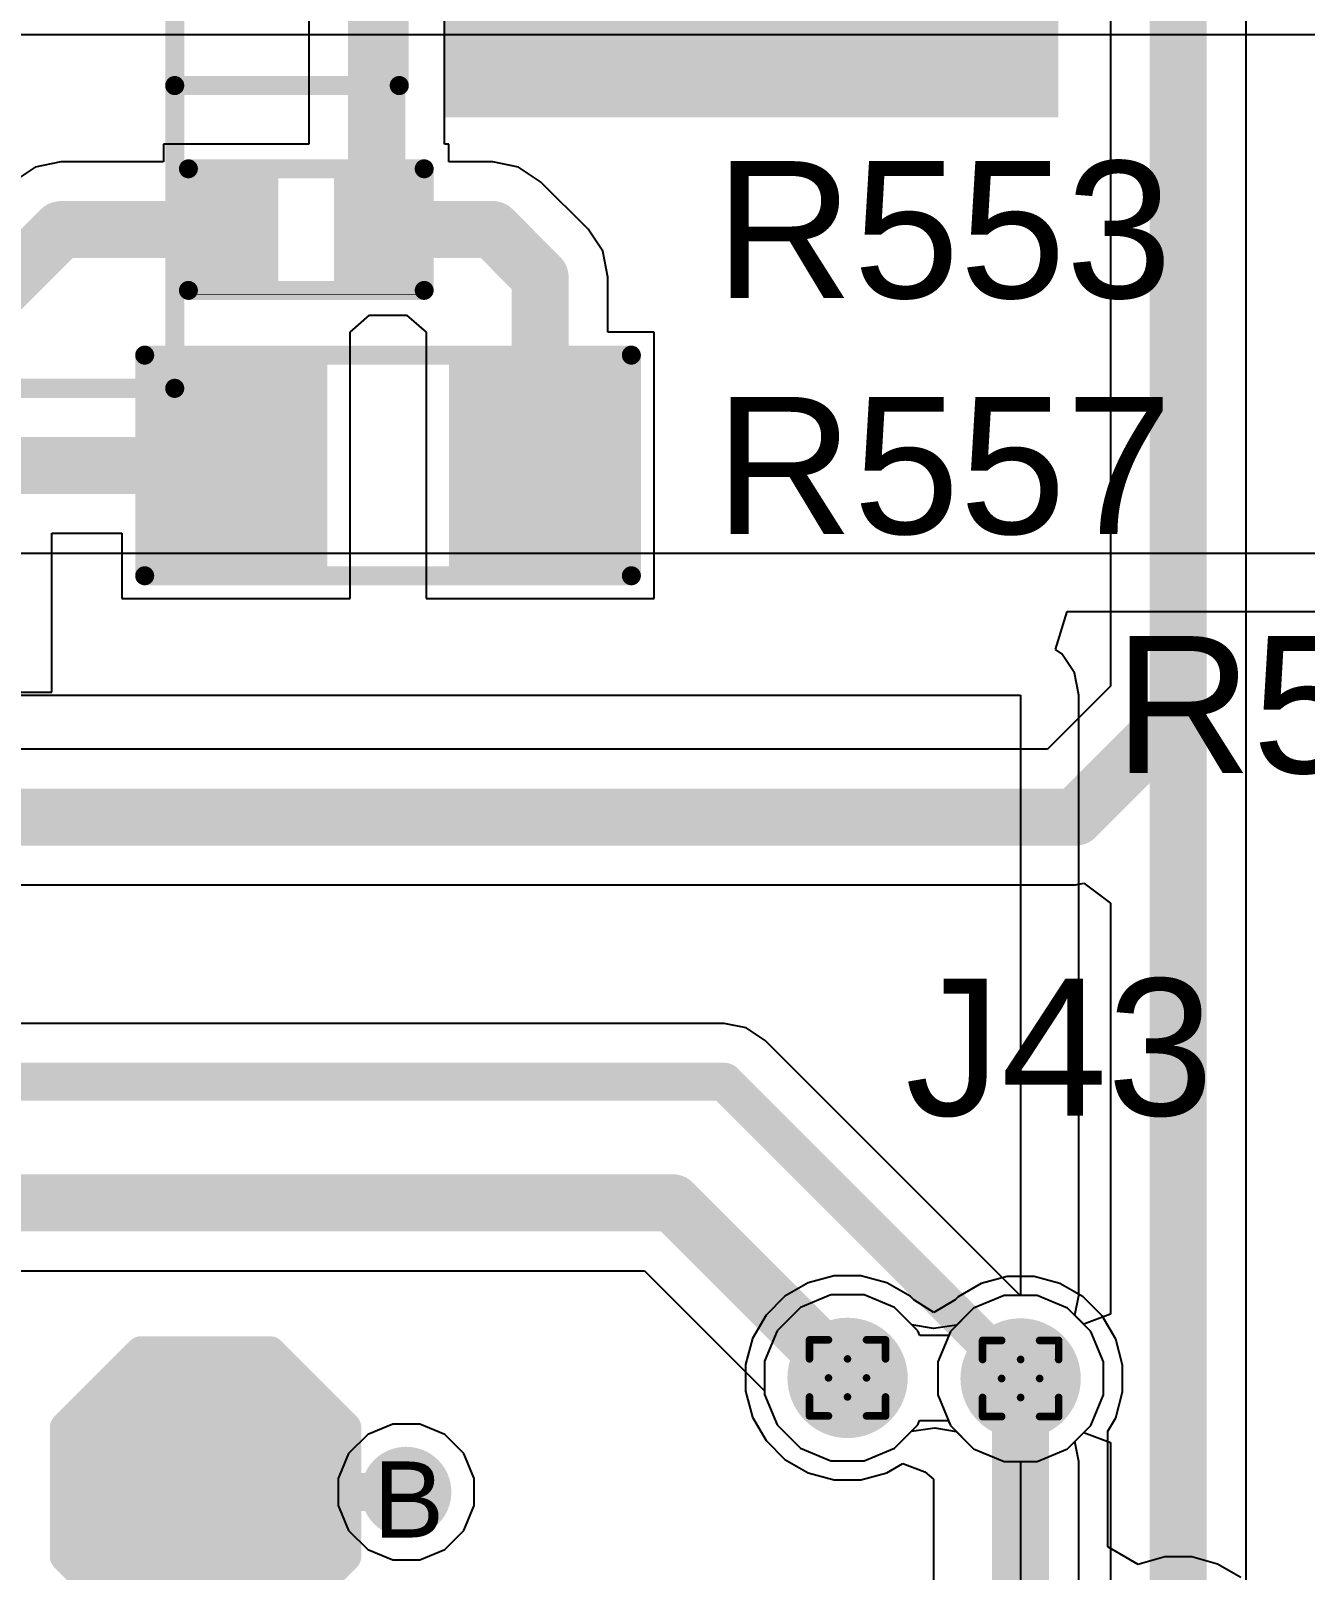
# Model space of a CAD drawing. Header units: inches. Extents: x 0 to 5379, y 0 to 5429.
# Drawn here: x 79.23 to 87.74, y 200.35 to 210.63 of the extents above; entities that cross this region are included whole.
import ezdxf

# ---------------------------------------------------------------- set-up
doc = ezdxf.new("R2010")
doc.units = ezdxf.units.IN
for name, color, linetype in [('Bottom Layer', 5, 'Continuous'), ('Bottom Overlay', 54, 'Continuous'), ('Bottom Paste', 16, 'Continuous'), ('Bottom Solder', 6, 'Continuous'), ('Drill Drawing', 1, 'Continuous'), ('GND01', 16, 'Continuous'), ('GND02', 76, 'Continuous'), ('PWR', 156, 'Continuous'), ('SIG 01', 90, 'Continuous'), ('Top Layer', 1, 'Continuous'), ('Top Overlay', 2, 'Continuous'), ('Top Paste', 8, 'Continuous'), ('Top Solder', 216, 'Continuous'), ('Via Holes', 16, 'Continuous')]:
    doc.layers.add(name, color=color, linetype=linetype)
doc.styles.add('Arial', font='', dxfattribs={"height": 0.2})
doc.styles.get('Arial').set_extended_font_data('Arial')

# ---------------------------------------------------------------- blocks, each defined once
blk = doc.blocks.new('T__________161')
at = {"layer": 'Top Layer'}
blk.add_hatch(color=1, dxfattribs=at).paths.add_polyline_path([(0.381, 0.762), (-0.381, 0.762), (-0.762, 0.381), (-0.762, -0.381), (-0.381, -0.762), (0.381, -0.762), (0.762, -0.381), (0.762, 0.381)])
at = {"layer": 'Top Paste'}
blk.add_hatch(color=8, dxfattribs=at).paths.add_polyline_path([(0.381, 0.762), (-0.381, 0.762), (-0.762, 0.381), (-0.762, -0.381), (-0.381, -0.762), (0.381, -0.762), (0.762, -0.381), (0.762, 0.381)])
at = {"layer": 'Top Solder'}
blk.add_hatch(color=216, dxfattribs=at).paths.add_polyline_path([(0.432, 0.864), (-0.432, 0.864), (-0.864, 0.432), (-0.864, -0.432), (-0.432, -0.864), (0.432, -0.864), (0.864, -0.432), (0.864, 0.432)])
at = {"layer": 'Top Overlay'}
for points in [[(-0.432, 0.94, 0.2, 0.2, 0), (-0.94, 0.432, 0.2, 0.2, 0)], [(-0.432, 0.94, 0.2, 0.2, 0), (0.432, 0.94, 0.2, 0.2, 0)], [(0.432, 0.94, 0.2, 0.2, 0), (0.94, 0.432, 0.2, 0.2, 0)], [(-0.94, 0.432, 0.2, 0.2, 0), (-0.94, -0.432, 0.2, 0.2, 0)], [(0.94, 0.432, 0.2, 0.2, 0), (0.94, -0.432, 0.2, 0.2, 0)], [(-0.94, -0.432, 0.2, 0.2, 0), (-0.432, -0.94, 0.2, 0.2, 0)], [(0.94, -0.432, 0.2, 0.2, 0), (0.432, -0.94, 0.2, 0.2, 0)], [(-0.432, -0.94, 0.2, 0.2, 0), (0.432, -0.94, 0.2, 0.2, 0)]]:
    blk.add_lwpolyline(points, format="xyseb", dxfattribs=at)
for points in [[(-0.482, 0.94, 0.1, 0.1, 1), (-0.382, 0.94, 0.1, 0.1, 1)], [(-0.482, 0.94, 0.1, 0.1, 1), (-0.382, 0.94, 0.1, 0.1, 1)], [(0.382, 0.94, 0.1, 0.1, 1), (0.482, 0.94, 0.1, 0.1, 1)], [(0.382, 0.94, 0.1, 0.1, 1), (0.482, 0.94, 0.1, 0.1, 1)], [(-0.99, 0.432, 0.1, 0.1, 1), (-0.89, 0.432, 0.1, 0.1, 1)], [(-0.99, 0.432, 0.1, 0.1, 1), (-0.89, 0.432, 0.1, 0.1, 1)], [(0.89, 0.432, 0.1, 0.1, 1), (0.99, 0.432, 0.1, 0.1, 1)], [(0.89, 0.432, 0.1, 0.1, 1), (0.99, 0.432, 0.1, 0.1, 1)], [(-0.99, -0.432, 0.1, 0.1, 1), (-0.89, -0.432, 0.1, 0.1, 1)], [(-0.99, -0.432, 0.1, 0.1, 1), (-0.89, -0.432, 0.1, 0.1, 1)], [(0.89, -0.432, 0.1, 0.1, 1), (0.99, -0.432, 0.1, 0.1, 1)], [(0.89, -0.432, 0.1, 0.1, 1), (0.99, -0.432, 0.1, 0.1, 1)], [(-0.482, -0.94, 0.1, 0.1, 1), (-0.382, -0.94, 0.1, 0.1, 1)], [(-0.482, -0.94, 0.1, 0.1, 1), (-0.382, -0.94, 0.1, 0.1, 1)], [(0.382, -0.94, 0.1, 0.1, 1), (0.482, -0.94, 0.1, 0.1, 1)], [(0.382, -0.94, 0.1, 0.1, 1), (0.482, -0.94, 0.1, 0.1, 1)]]:
    blk.add_lwpolyline(points, format="xyseb", close=True, dxfattribs=at)
blk = doc.blocks.new('R___0805_223')
at = {"layer": 'Top Layer'}
for points in [[(-1.524, 0.635), (-0.508, 0.635), (-0.508, -0.635), (-1.524, -0.635)], [(0.508, 0.635), (1.524, 0.635), (1.524, -0.635), (0.508, -0.635)]]:
    blk.add_hatch(color=1, dxfattribs=at).paths.add_polyline_path(points)
at = {"layer": 'Top Paste'}
for points in [[(-1.524, 0.635), (-0.508, 0.635), (-0.508, -0.635), (-1.524, -0.635)], [(0.508, 0.635), (1.524, 0.635), (1.524, -0.635), (0.508, -0.635)]]:
    blk.add_hatch(color=8, dxfattribs=at).paths.add_polyline_path(points)
at = {"layer": 'Top Solder'}
for points in [[(-1.6256, 0.7366), (-0.4064, 0.7366), (-0.4064, -0.7366), (-1.6256, -0.7366)], [(0.4064, 0.7366), (1.6256, 0.7366), (1.6256, -0.7366), (0.4064, -0.7366)]]:
    blk.add_hatch(color=216, dxfattribs=at).paths.add_polyline_path(points)
at = {"layer": 'Top Overlay'}
for points in [[(-1.6256, 0.7366, 0.127, 0.127, 0), (1.6256, 0.7366, 0.127, 0.127, 0)], [(-1.6256, -0.7366, 0.127, 0.127, 0), (-1.6256, 0.7366, 0.127, 0.127, 0)], [(1.6256, -0.7366, 0.127, 0.127, 0), (1.6256, 0.7366, 0.127, 0.127, 0)], [(-1.6256, -0.7366, 0.127, 0.127, 0), (1.6256, -0.7366, 0.127, 0.127, 0)]]:
    blk.add_lwpolyline(points, format="xyseb", dxfattribs=at)
for points in [[(-1.65735, 0.7366, 0.0635, 0.0635, 1), (-1.59385, 0.7366, 0.0635, 0.0635, 1)], [(-1.65735, 0.7366, 0.0635, 0.0635, 1), (-1.59385, 0.7366, 0.0635, 0.0635, 1)], [(1.59385, 0.7366, 0.0635, 0.0635, 1), (1.65735, 0.7366, 0.0635, 0.0635, 1)], [(1.59385, 0.7366, 0.0635, 0.0635, 1), (1.65735, 0.7366, 0.0635, 0.0635, 1)], [(-1.65735, -0.7366, 0.0635, 0.0635, 1), (-1.59385, -0.7366, 0.0635, 0.0635, 1)], [(-1.65735, -0.7366, 0.0635, 0.0635, 1), (-1.59385, -0.7366, 0.0635, 0.0635, 1)], [(1.59385, -0.7366, 0.0635, 0.0635, 1), (1.65735, -0.7366, 0.0635, 0.0635, 1)], [(1.59385, -0.7366, 0.0635, 0.0635, 1), (1.65735, -0.7366, 0.0635, 0.0635, 1)]]:
    blk.add_lwpolyline(points, format="xyseb", close=True, dxfattribs=at)
blk = doc.blocks.new('R___0402_227')
at = {"layer": 'Top Layer'}
for points in [[(-0.699, -0.318), (-0.699, 0.318), (-0.241, 0.318), (-0.241, -0.318)], [(0.241, -0.318), (0.241, 0.318), (0.699, 0.318), (0.699, -0.318)]]:
    blk.add_hatch(color=1, dxfattribs=at).paths.add_polyline_path(points)
at = {"layer": 'Top Paste'}
for points in [[(-0.699, -0.318), (-0.699, 0.318), (-0.241, 0.318), (-0.241, -0.318)], [(0.241, -0.318), (0.241, 0.318), (0.699, 0.318), (0.699, -0.318)]]:
    blk.add_hatch(color=8, dxfattribs=at).paths.add_polyline_path(points)
at = {"layer": 'Top Solder'}
for points in [[(-0.754, -0.373), (-0.754, 0.373), (-0.186, 0.373), (-0.186, -0.373)], [(0.186, -0.373), (0.186, 0.373), (0.754, 0.373), (0.754, -0.373)]]:
    blk.add_hatch(color=216, dxfattribs=at).paths.add_polyline_path(points)
at = {"layer": 'Top Overlay'}
for points in [[(-0.787, 0.406, 0.127, 0.127, 0), (0.787, 0.406, 0.127, 0.127, 0)], [(-0.787, -0.406, 0.127, 0.127, 0), (-0.787, 0.406, 0.127, 0.127, 0)], [(0.787, -0.406, 0.127, 0.127, 0), (0.787, 0.406, 0.127, 0.127, 0)], [(-0.787, -0.406, 0.127, 0.127, 0), (0.787, -0.406, 0.127, 0.127, 0)], [(-0.813, -0.432, 0.00323, 0.00323, 0), (0.813, -0.432, 0.00323, 0.00323, 0)]]:
    blk.add_lwpolyline(points, format="xyseb", dxfattribs=at)
for points in [[(-0.819, 0.406, 0.0635, 0.0635, 1), (-0.756, 0.406, 0.0635, 0.0635, 1)], [(-0.819, 0.406, 0.0635, 0.0635, 1), (-0.756, 0.406, 0.0635, 0.0635, 1)], [(0.756, 0.406, 0.0635, 0.0635, 1), (0.819, 0.406, 0.0635, 0.0635, 1)], [(0.756, 0.406, 0.0635, 0.0635, 1), (0.819, 0.406, 0.0635, 0.0635, 1)], [(-0.819, -0.406, 0.0635, 0.0635, 1), (-0.756, -0.406, 0.0635, 0.0635, 1)], [(-0.819, -0.406, 0.0635, 0.0635, 1), (-0.756, -0.406, 0.0635, 0.0635, 1)], [(0.756, -0.406, 0.0635, 0.0635, 1), (0.819, -0.406, 0.0635, 0.0635, 1)], [(0.756, -0.406, 0.0635, 0.0635, 1), (0.819, -0.406, 0.0635, 0.0635, 1)], [(-0.814, -0.432, 0.00161, 0.00161, 1), (-0.812, -0.432, 0.00161, 0.00161, 1)], [(0.812, -0.432, 0.00161, 0.00161, 1), (0.814, -0.432, 0.00161, 0.00161, 1)]]:
    blk.add_lwpolyline(points, format="xyseb", close=True, dxfattribs=at)
blk = doc.blocks.new('H2PAK_2_B_735')
at = {"layer": 'Bottom Layer'}
blk.add_hatch(color=5, dxfattribs=at).paths.add_polyline_path([(1.74, 7.578), (3.34, 7.578), (3.34, 3.578), (1.74, 3.578)])
at = {"layer": 'Bottom Paste'}
blk.add_hatch(color=16, dxfattribs=at).paths.add_polyline_path([(1.74, 7.578), (3.34, 7.578), (3.34, 3.578), (1.74, 3.578)])
at = {"layer": 'Bottom Solder'}
blk.add_hatch(color=6, dxfattribs=at).paths.add_polyline_path([(1.689, 7.629), (3.391, 7.629), (3.391, 3.528), (1.689, 3.528)])
at = {"layer": 'Bottom Overlay'}
for points in [[(3.178, 3.225, 0.127, 0.127, 0), (1.9, 3.225, 0.127, 0.127, 0)], [(3.178, 1.725, 0.127, 0.127, 0), (3.178, 3.225, 0.127, 0.127, 0)], [(5.2, 1.725, 0.127, 0.127, 0), (-5.1, 1.725, 0.127, 0.127, 0)], [(5.2, -0.578, 0.127, 0.127, 0), (5.2, 1.725, 0.127, 0.127, 0)]]:
    blk.add_lwpolyline(points, format="xyseb", dxfattribs=at)
for points in [[(3.146, 3.225, 0.0635, 0.0635, 1), (3.21, 3.225, 0.0635, 0.0635, 1)], [(3.146, 3.225, 0.0635, 0.0635, 1), (3.21, 3.225, 0.0635, 0.0635, 1)], [(3.146, 1.725, 0.0635, 0.0635, 1), (3.21, 1.725, 0.0635, 0.0635, 1)], [(5.168, 1.725, 0.0635, 0.0635, 1), (5.232, 1.725, 0.0635, 0.0635, 1)], [(5.168, 1.725, 0.0635, 0.0635, 1), (5.232, 1.725, 0.0635, 0.0635, 1)]]:
    blk.add_lwpolyline(points, format="xyseb", close=True, dxfattribs=at)

msp = doc.modelspace()

# ---------------------------------------------------------------- hatches: boundary and pattern name
at = {"layer": 'Bottom Layer'}
h = msp.add_hatch(color=5, dxfattribs=at)
edge = h.paths.add_edge_path()
edge.add_arc((84.684, 201.639), 0.3, 0, 360)
h = msp.add_hatch(color=5, dxfattribs=at)
edge = h.paths.add_edge_path()
edge.add_arc((85.84, 201.635), 0.3, 0, 360)
h = msp.add_hatch(color=5, dxfattribs=at)
edge = h.paths.add_edge_path()
edge.add_arc((81.735, 200.877), 0.2, 0, 360)
at = {"layer": 'Bottom Solder'}
h = msp.add_hatch(color=6, dxfattribs=at)
edge = h.paths.add_edge_path()
edge.add_arc((84.684, 201.639), 0.402, 0, 360)
h = msp.add_hatch(color=6, dxfattribs=at)
edge = h.paths.add_edge_path()
edge.add_arc((85.84, 201.635), 0.402, 0, 360)
h = msp.add_hatch(color=6, dxfattribs=at)
edge = h.paths.add_edge_path()
edge.add_arc((81.735, 200.877), 0.302, 0, 360)
at = {"layer": 'GND01'}
h = msp.add_hatch(color=16, dxfattribs=at)
edge = h.paths.add_edge_path()
edge.add_arc((84.684, 201.639), 0.3, 0, 360)
h = msp.add_hatch(color=16, dxfattribs=at)
edge = h.paths.add_edge_path()
edge.add_arc((85.84, 201.635), 0.3, 0, 360)
h = msp.add_hatch(color=16, dxfattribs=at)
edge = h.paths.add_edge_path()
edge.add_arc((81.735, 200.877), 0.2, 0, 360)
at = {"layer": 'GND02'}
h = msp.add_hatch(color=76, dxfattribs=at)
edge = h.paths.add_edge_path()
edge.add_arc((84.684, 201.639), 0.3, 0, 360)
h = msp.add_hatch(color=76, dxfattribs=at)
edge = h.paths.add_edge_path()
edge.add_arc((85.84, 201.635), 0.3, 0, 360)
h = msp.add_hatch(color=76, dxfattribs=at)
edge = h.paths.add_edge_path()
edge.add_arc((81.735, 200.877), 0.2, 0, 360)
at = {"layer": 'PWR'}
h = msp.add_hatch(color=156, dxfattribs=at)
edge = h.paths.add_edge_path()
edge.add_arc((84.684, 201.639), 0.3, 0, 360)
h = msp.add_hatch(color=156, dxfattribs=at)
edge = h.paths.add_edge_path()
edge.add_arc((85.84, 201.635), 0.3, 0, 360)
h = msp.add_hatch(color=156, dxfattribs=at)
edge = h.paths.add_edge_path()
edge.add_arc((81.735, 200.877), 0.2, 0, 360)
at = {"layer": 'SIG 01'}
h = msp.add_hatch(color=90, dxfattribs=at)
edge = h.paths.add_edge_path()
edge.add_arc((84.684, 201.639), 0.3, 0, 360)
h = msp.add_hatch(color=90, dxfattribs=at)
edge = h.paths.add_edge_path()
edge.add_arc((85.84, 201.635), 0.3, 0, 360)
h = msp.add_hatch(color=90, dxfattribs=at)
edge = h.paths.add_edge_path()
edge.add_arc((81.735, 200.877), 0.2, 0, 360)
at = {"layer": 'Top Layer'}
h = msp.add_hatch(color=1, dxfattribs=at)
edge = h.paths.add_edge_path()
edge.add_arc((84.684, 201.639), 0.3, 0, 360)
h = msp.add_hatch(color=1, dxfattribs=at)
edge = h.paths.add_edge_path()
edge.add_arc((85.84, 201.635), 0.3, 0, 360)
h = msp.add_hatch(color=1, dxfattribs=at)
edge = h.paths.add_edge_path()
edge.add_arc((81.735, 200.877), 0.2, 0, 360)
at = {"layer": 'Top Solder'}
h = msp.add_hatch(color=216, dxfattribs=at)
edge = h.paths.add_edge_path()
edge.add_arc((84.684, 201.639), 0.402, 0, 360)
h = msp.add_hatch(color=216, dxfattribs=at)
edge = h.paths.add_edge_path()
edge.add_arc((85.84, 201.635), 0.402, 0, 360)
h = msp.add_hatch(color=216, dxfattribs=at)
edge = h.paths.add_edge_path()
edge.add_arc((81.735, 200.877), 0.302, 0, 360)
at = {"layer": 'Via Holes'}
h = msp.add_hatch(color=7, dxfattribs=at)
edge = h.paths.add_edge_path()
edge.add_arc((84.684, 201.639), 0.15, 0, 360)
h = msp.add_hatch(color=7, dxfattribs=at)
edge = h.paths.add_edge_path()
edge.add_arc((85.84, 201.635), 0.15, 0, 360)
h = msp.add_hatch(color=7, dxfattribs=at)
edge = h.paths.add_edge_path()
edge.add_arc((81.735, 200.877), 0.1, 0, 360)

# ---------------------------------------------------------------- linework, layer by layer
at = {"layer": 'Bottom Layer'}
for p, q in [((84.37, 202.109), (84.214, 201.953)), ((84.573, 202.193), (84.37, 202.109)), ((84.794, 202.193), (84.573, 202.193)), ((84.997, 202.109), (84.794, 202.193)), ((85.153, 201.953), (84.997, 202.109)), ((85.526, 202.105), (85.371, 201.949)), ((85.73, 202.189), (85.526, 202.105)), ((85.95, 202.189), (85.73, 202.189)), ((86.154, 202.105), (85.95, 202.189)), ((86.31, 201.949), (86.154, 202.105)), ((84.214, 201.953), (84.13, 201.75)), ((85.166, 201.921), (85.153, 201.953)), ((85.359, 201.921), (85.166, 201.921)), ((85.371, 201.949), (85.359, 201.921)), ((86.394, 201.746), (86.31, 201.949)), ((84.13, 201.75), (84.13, 201.529)), ((86.394, 201.525), (86.394, 201.746)), ((84.13, 201.529), (84.214, 201.326)), ((86.31, 201.322), (86.394, 201.525)), ((84.214, 201.326), (84.37, 201.17)), ((84.997, 201.17), (85.153, 201.326)), ((85.153, 201.326), (85.165, 201.354)), ((85.165, 201.354), (85.357, 201.354)), ((85.357, 201.354), (85.371, 201.322)), ((85.371, 201.322), (85.526, 201.166)), ((86.154, 201.166), (86.31, 201.322)), ((84.37, 201.17), (84.573, 201.085)), ((84.573, 201.085), (84.794, 201.085)), ((84.794, 201.085), (84.997, 201.17)), ((85.526, 201.166), (85.73, 201.081)), ((85.73, 201.081), (85.95, 201.081)), ((85.95, 201.081), (86.154, 201.166))]:
    msp.add_line(p, q, dxfattribs=at)
at = {"layer": 'Drill Drawing'}
for points in [[(84.43, 201.766, 0.0508, 0.0508, 0), (84.43, 201.893, 0.0508, 0.0508, 0)], [(84.43, 201.893, 0.0508, 0.0508, 0), (84.557, 201.893, 0.0508, 0.0508, 0)], [(84.557, 201.893, 0.0508, 0.0508, 0), (84.684, 201.766, 0.0508, 0.0508, 0)], [(84.684, 201.766, 0.0508, 0.0508, 0), (84.811, 201.893, 0.0508, 0.0508, 0)], [(84.811, 201.893, 0.0508, 0.0508, 0), (84.938, 201.893, 0.0508, 0.0508, 0)], [(84.938, 201.766, 0.0508, 0.0508, 0), (84.938, 201.893, 0.0508, 0.0508, 0)], [(85.586, 201.762, 0.0508, 0.0508, 0), (85.586, 201.889, 0.0508, 0.0508, 0)], [(85.586, 201.889, 0.0508, 0.0508, 0), (85.713, 201.889, 0.0508, 0.0508, 0)], [(85.713, 201.889, 0.0508, 0.0508, 0), (85.84, 201.762, 0.0508, 0.0508, 0)], [(85.84, 201.762, 0.0508, 0.0508, 0), (85.967, 201.889, 0.0508, 0.0508, 0)], [(85.967, 201.889, 0.0508, 0.0508, 0), (86.094, 201.889, 0.0508, 0.0508, 0)], [(86.094, 201.762, 0.0508, 0.0508, 0), (86.094, 201.889, 0.0508, 0.0508, 0)], [(84.43, 201.766, 0.0508, 0.0508, 0), (84.557, 201.639, 0.0508, 0.0508, 0)], [(84.811, 201.639, 0.0508, 0.0508, 0), (84.938, 201.766, 0.0508, 0.0508, 0)], [(85.586, 201.762, 0.0508, 0.0508, 0), (85.713, 201.635, 0.0508, 0.0508, 0)], [(85.967, 201.635, 0.0508, 0.0508, 0), (86.094, 201.762, 0.0508, 0.0508, 0)], [(84.43, 201.512, 0.0508, 0.0508, 0), (84.557, 201.639, 0.0508, 0.0508, 0)], [(84.811, 201.639, 0.0508, 0.0508, 0), (84.938, 201.512, 0.0508, 0.0508, 0)], [(85.586, 201.508, 0.0508, 0.0508, 0), (85.713, 201.635, 0.0508, 0.0508, 0)], [(85.967, 201.635, 0.0508, 0.0508, 0), (86.094, 201.508, 0.0508, 0.0508, 0)], [(84.43, 201.385, 0.0508, 0.0508, 0), (84.43, 201.512, 0.0508, 0.0508, 0)], [(84.557, 201.385, 0.0508, 0.0508, 0), (84.684, 201.512, 0.0508, 0.0508, 0)], [(84.684, 201.512, 0.0508, 0.0508, 0), (84.811, 201.385, 0.0508, 0.0508, 0)], [(84.938, 201.385, 0.0508, 0.0508, 0), (84.938, 201.512, 0.0508, 0.0508, 0)], [(85.586, 201.381, 0.0508, 0.0508, 0), (85.586, 201.508, 0.0508, 0.0508, 0)], [(85.713, 201.381, 0.0508, 0.0508, 0), (85.84, 201.508, 0.0508, 0.0508, 0)], [(85.84, 201.508, 0.0508, 0.0508, 0), (85.967, 201.381, 0.0508, 0.0508, 0)], [(86.094, 201.381, 0.0508, 0.0508, 0), (86.094, 201.508, 0.0508, 0.0508, 0)], [(84.43, 201.385, 0.0508, 0.0508, 0), (84.557, 201.385, 0.0508, 0.0508, 0)], [(84.811, 201.385, 0.0508, 0.0508, 0), (84.938, 201.385, 0.0508, 0.0508, 0)], [(85.586, 201.381, 0.0508, 0.0508, 0), (85.713, 201.381, 0.0508, 0.0508, 0)], [(85.967, 201.381, 0.0508, 0.0508, 0), (86.094, 201.381, 0.0508, 0.0508, 0)]]:
    msp.add_lwpolyline(points, format="xyseb", dxfattribs=at)
for points in [[(84.417, 201.893, 0.0254, 0.0254, 1), (84.442, 201.893, 0.0254, 0.0254, 1)], [(84.417, 201.893, 0.0254, 0.0254, 1), (84.442, 201.893, 0.0254, 0.0254, 1)], [(84.544, 201.893, 0.0254, 0.0254, 1), (84.569, 201.893, 0.0254, 0.0254, 1)], [(84.544, 201.893, 0.0254, 0.0254, 1), (84.569, 201.893, 0.0254, 0.0254, 1)], [(84.798, 201.893, 0.0254, 0.0254, 1), (84.823, 201.893, 0.0254, 0.0254, 1)], [(84.798, 201.893, 0.0254, 0.0254, 1), (84.823, 201.893, 0.0254, 0.0254, 1)], [(84.925, 201.893, 0.0254, 0.0254, 1), (84.95, 201.893, 0.0254, 0.0254, 1)], [(84.925, 201.893, 0.0254, 0.0254, 1), (84.95, 201.893, 0.0254, 0.0254, 1)], [(85.573, 201.889, 0.0254, 0.0254, 1), (85.599, 201.889, 0.0254, 0.0254, 1)], [(85.573, 201.889, 0.0254, 0.0254, 1), (85.599, 201.889, 0.0254, 0.0254, 1)], [(85.7, 201.889, 0.0254, 0.0254, 1), (85.726, 201.889, 0.0254, 0.0254, 1)], [(85.7, 201.889, 0.0254, 0.0254, 1), (85.726, 201.889, 0.0254, 0.0254, 1)], [(85.954, 201.889, 0.0254, 0.0254, 1), (85.98, 201.889, 0.0254, 0.0254, 1)], [(85.954, 201.889, 0.0254, 0.0254, 1), (85.98, 201.889, 0.0254, 0.0254, 1)], [(86.081, 201.889, 0.0254, 0.0254, 1), (86.107, 201.889, 0.0254, 0.0254, 1)], [(86.081, 201.889, 0.0254, 0.0254, 1), (86.107, 201.889, 0.0254, 0.0254, 1)], [(84.417, 201.766, 0.0254, 0.0254, 1), (84.442, 201.766, 0.0254, 0.0254, 1)], [(84.417, 201.766, 0.0254, 0.0254, 1), (84.442, 201.766, 0.0254, 0.0254, 1)], [(84.671, 201.766, 0.0254, 0.0254, 1), (84.696, 201.766, 0.0254, 0.0254, 1)], [(84.671, 201.766, 0.0254, 0.0254, 1), (84.696, 201.766, 0.0254, 0.0254, 1)], [(84.925, 201.766, 0.0254, 0.0254, 1), (84.95, 201.766, 0.0254, 0.0254, 1)], [(84.925, 201.766, 0.0254, 0.0254, 1), (84.95, 201.766, 0.0254, 0.0254, 1)], [(85.573, 201.762, 0.0254, 0.0254, 1), (85.599, 201.762, 0.0254, 0.0254, 1)], [(85.573, 201.762, 0.0254, 0.0254, 1), (85.599, 201.762, 0.0254, 0.0254, 1)], [(85.827, 201.762, 0.0254, 0.0254, 1), (85.853, 201.762, 0.0254, 0.0254, 1)], [(85.827, 201.762, 0.0254, 0.0254, 1), (85.853, 201.762, 0.0254, 0.0254, 1)], [(86.081, 201.762, 0.0254, 0.0254, 1), (86.107, 201.762, 0.0254, 0.0254, 1)], [(86.081, 201.762, 0.0254, 0.0254, 1), (86.107, 201.762, 0.0254, 0.0254, 1)], [(84.544, 201.639, 0.0254, 0.0254, 1), (84.569, 201.639, 0.0254, 0.0254, 1)], [(84.544, 201.639, 0.0254, 0.0254, 1), (84.569, 201.639, 0.0254, 0.0254, 1)], [(84.798, 201.639, 0.0254, 0.0254, 1), (84.823, 201.639, 0.0254, 0.0254, 1)], [(84.798, 201.639, 0.0254, 0.0254, 1), (84.823, 201.639, 0.0254, 0.0254, 1)], [(85.7, 201.635, 0.0254, 0.0254, 1), (85.726, 201.635, 0.0254, 0.0254, 1)], [(85.7, 201.635, 0.0254, 0.0254, 1), (85.726, 201.635, 0.0254, 0.0254, 1)], [(85.954, 201.635, 0.0254, 0.0254, 1), (85.98, 201.635, 0.0254, 0.0254, 1)], [(85.954, 201.635, 0.0254, 0.0254, 1), (85.98, 201.635, 0.0254, 0.0254, 1)], [(84.417, 201.512, 0.0254, 0.0254, 1), (84.442, 201.512, 0.0254, 0.0254, 1)], [(84.417, 201.512, 0.0254, 0.0254, 1), (84.442, 201.512, 0.0254, 0.0254, 1)], [(84.671, 201.512, 0.0254, 0.0254, 1), (84.696, 201.512, 0.0254, 0.0254, 1)], [(84.671, 201.512, 0.0254, 0.0254, 1), (84.696, 201.512, 0.0254, 0.0254, 1)], [(84.925, 201.512, 0.0254, 0.0254, 1), (84.95, 201.512, 0.0254, 0.0254, 1)], [(84.925, 201.512, 0.0254, 0.0254, 1), (84.95, 201.512, 0.0254, 0.0254, 1)], [(85.573, 201.508, 0.0254, 0.0254, 1), (85.599, 201.508, 0.0254, 0.0254, 1)], [(85.573, 201.508, 0.0254, 0.0254, 1), (85.599, 201.508, 0.0254, 0.0254, 1)], [(85.827, 201.508, 0.0254, 0.0254, 1), (85.853, 201.508, 0.0254, 0.0254, 1)], [(85.827, 201.508, 0.0254, 0.0254, 1), (85.853, 201.508, 0.0254, 0.0254, 1)], [(86.081, 201.508, 0.0254, 0.0254, 1), (86.107, 201.508, 0.0254, 0.0254, 1)], [(86.081, 201.508, 0.0254, 0.0254, 1), (86.107, 201.508, 0.0254, 0.0254, 1)], [(84.417, 201.385, 0.0254, 0.0254, 1), (84.442, 201.385, 0.0254, 0.0254, 1)], [(84.417, 201.385, 0.0254, 0.0254, 1), (84.442, 201.385, 0.0254, 0.0254, 1)], [(84.544, 201.385, 0.0254, 0.0254, 1), (84.569, 201.385, 0.0254, 0.0254, 1)], [(84.544, 201.385, 0.0254, 0.0254, 1), (84.569, 201.385, 0.0254, 0.0254, 1)], [(84.798, 201.385, 0.0254, 0.0254, 1), (84.823, 201.385, 0.0254, 0.0254, 1)], [(84.798, 201.385, 0.0254, 0.0254, 1), (84.823, 201.385, 0.0254, 0.0254, 1)], [(84.925, 201.385, 0.0254, 0.0254, 1), (84.95, 201.385, 0.0254, 0.0254, 1)], [(84.925, 201.385, 0.0254, 0.0254, 1), (84.95, 201.385, 0.0254, 0.0254, 1)], [(85.573, 201.381, 0.0254, 0.0254, 1), (85.599, 201.381, 0.0254, 0.0254, 1)], [(85.573, 201.381, 0.0254, 0.0254, 1), (85.599, 201.381, 0.0254, 0.0254, 1)], [(85.7, 201.381, 0.0254, 0.0254, 1), (85.726, 201.381, 0.0254, 0.0254, 1)], [(85.7, 201.381, 0.0254, 0.0254, 1), (85.726, 201.381, 0.0254, 0.0254, 1)], [(85.954, 201.381, 0.0254, 0.0254, 1), (85.98, 201.381, 0.0254, 0.0254, 1)], [(85.954, 201.381, 0.0254, 0.0254, 1), (85.98, 201.381, 0.0254, 0.0254, 1)], [(86.081, 201.381, 0.0254, 0.0254, 1), (86.107, 201.381, 0.0254, 0.0254, 1)], [(86.081, 201.381, 0.0254, 0.0254, 1), (86.107, 201.381, 0.0254, 0.0254, 1)]]:
    msp.add_lwpolyline(points, format="xyseb", close=True, dxfattribs=at)
at = {"layer": 'GND01'}
for p, q in [((84.37, 202.109), (84.214, 201.953)), ((84.573, 202.193), (84.37, 202.109)), ((84.794, 202.193), (84.573, 202.193)), ((84.997, 202.109), (84.794, 202.193)), ((85.114, 201.993), (84.997, 202.109)), ((85.526, 202.105), (85.412, 201.991)), ((85.73, 202.189), (85.526, 202.105)), ((85.95, 202.189), (85.73, 202.189)), ((86.154, 202.105), (85.95, 202.189)), ((86.31, 201.949), (86.154, 202.105)), ((84.214, 201.953), (84.13, 201.75)), ((85.257, 201.968), (85.114, 201.993)), ((85.412, 201.991), (85.257, 201.968)), ((86.394, 201.746), (86.31, 201.949)), ((84.13, 201.75), (84.13, 201.529)), ((86.394, 201.525), (86.394, 201.746)), ((84.13, 201.529), (84.214, 201.326)), ((86.31, 201.322), (86.394, 201.525)), ((84.214, 201.326), (84.37, 201.17)), ((84.997, 201.17), (85.111, 201.284)), ((85.111, 201.284), (85.267, 201.306)), ((85.267, 201.306), (85.41, 201.282)), ((85.41, 201.282), (85.526, 201.166)), ((86.154, 201.166), (86.31, 201.322)), ((84.37, 201.17), (84.573, 201.085)), ((84.573, 201.085), (84.794, 201.085)), ((84.794, 201.085), (84.997, 201.17)), ((85.526, 201.166), (85.73, 201.081)), ((85.73, 201.081), (85.95, 201.081)), ((85.95, 201.081), (86.154, 201.166))]:
    msp.add_line(p, q, dxfattribs=at)
at = {"layer": 'GND02'}
for p, q in [((84.37, 202.109), (84.214, 201.953)), ((84.573, 202.193), (84.37, 202.109)), ((84.794, 202.193), (84.573, 202.193)), ((84.997, 202.109), (84.794, 202.193)), ((85.114, 201.993), (84.997, 202.109)), ((85.526, 202.105), (85.412, 201.991)), ((85.73, 202.189), (85.526, 202.105)), ((85.95, 202.189), (85.73, 202.189)), ((86.154, 202.105), (85.95, 202.189)), ((86.31, 201.949), (86.154, 202.105)), ((84.214, 201.953), (84.13, 201.75)), ((85.257, 201.968), (85.114, 201.993)), ((85.412, 201.991), (85.257, 201.968)), ((86.394, 201.746), (86.31, 201.949)), ((84.13, 201.75), (84.13, 201.529)), ((86.394, 201.525), (86.394, 201.746)), ((84.13, 201.529), (84.214, 201.326)), ((86.31, 201.322), (86.394, 201.525)), ((84.214, 201.326), (84.37, 201.17)), ((84.997, 201.17), (85.111, 201.284)), ((85.111, 201.284), (85.267, 201.306)), ((85.267, 201.306), (85.41, 201.282)), ((85.41, 201.282), (85.526, 201.166)), ((86.154, 201.166), (86.31, 201.322)), ((84.37, 201.17), (84.573, 201.085)), ((84.573, 201.085), (84.794, 201.085)), ((84.794, 201.085), (84.997, 201.17)), ((85.526, 201.166), (85.73, 201.081)), ((85.73, 201.081), (85.95, 201.081)), ((85.95, 201.081), (86.154, 201.166))]:
    msp.add_line(p, q, dxfattribs=at)
at = {"layer": 'PWR'}
for p, q in [((80.785, 207.144), (77.616, 207.144)), ((93.52, 207.144), (80.785, 207.144)), ((86.073, 206.502), (86.15, 206.756)), ((86.15, 206.756), (93.456, 206.756)), ((86.115, 206.474), (86.073, 206.502)), ((86.199, 206.348), (86.115, 206.474)), ((86.229, 206.199), (86.199, 206.348)), ((49.77, 206.199), (85.84, 206.199)), ((85.84, 206.199), (85.84, 202.189)), ((86.229, 202.189), (86.229, 206.199)), ((85.526, 202.105), (85.371, 201.949)), ((85.73, 202.189), (85.526, 202.105)), ((85.84, 202.189), (85.73, 202.189)), ((86.202, 202.057), (86.229, 202.189)), ((86.31, 201.949), (86.202, 202.057)), ((85.371, 201.949), (85.286, 201.746)), ((86.394, 201.746), (86.31, 201.949)), ((85.286, 201.746), (85.286, 201.525)), ((86.394, 201.525), (86.394, 201.746)), ((85.286, 201.525), (85.371, 201.322)), ((86.31, 201.322), (86.394, 201.525)), ((81.645, 201.331), (81.478, 201.262)), ((81.826, 201.331), (81.645, 201.331)), ((81.993, 201.262), (81.826, 201.331)), ((85.371, 201.322), (85.526, 201.166)), ((86.202, 201.214), (86.31, 201.322)), ((81.478, 201.262), (81.351, 201.135)), ((82.12, 201.135), (81.993, 201.262)), ((86.229, 201.081), (86.202, 201.214)), ((81.351, 201.135), (81.281, 200.968)), ((82.189, 200.968), (82.12, 201.135)), ((85.526, 201.166), (85.73, 201.081)), ((85.73, 201.081), (85.84, 201.081)), ((85.84, 201.081), (85.84, 194.103)), ((86.229, 194.103), (86.229, 201.081)), ((81.281, 200.968), (81.281, 200.787)), ((82.189, 200.787), (82.189, 200.968)), ((81.281, 200.787), (81.351, 200.62)), ((82.12, 200.62), (82.189, 200.787)), ((81.351, 200.62), (81.478, 200.493)), ((81.993, 200.493), (82.12, 200.62)), ((81.478, 200.493), (81.645, 200.423)), ((81.826, 200.423), (81.993, 200.493)), ((81.645, 200.423), (81.826, 200.423))]:
    msp.add_line(p, q, dxfattribs=at)
at = {"layer": 'SIG 01'}
for p, q in [((76.708, 210.609), (96.516, 210.609)), ((84.594, 202.32), (84.421, 202.274)), ((84.773, 202.32), (84.594, 202.32)), ((84.946, 202.274), (84.773, 202.32)), ((85.751, 202.316), (85.577, 202.27)), ((85.93, 202.316), (85.751, 202.316)), ((86.103, 202.27), (85.93, 202.316)), ((84.421, 202.274), (84.265, 202.184)), ((85.102, 202.184), (84.946, 202.274)), ((85.577, 202.27), (85.422, 202.18)), ((86.258, 202.18), (86.103, 202.27)), ((84.265, 202.184), (84.139, 202.058)), ((85.126, 202.16), (85.102, 202.184)), ((85.26, 202.076), (85.126, 202.16)), ((85.402, 202.161), (85.26, 202.076)), ((85.422, 202.18), (85.402, 202.161)), ((86.385, 202.054), (86.258, 202.18)), ((84.139, 202.058), (84.049, 201.902)), ((86.475, 201.898), (86.385, 202.054)), ((84.049, 201.902), (84.003, 201.729)), ((86.521, 201.725), (86.475, 201.898)), ((84.003, 201.729), (84.003, 201.55)), ((86.521, 201.546), (86.521, 201.725)), ((84.003, 201.55), (84.049, 201.377)), ((86.475, 201.373), (86.521, 201.546)), ((84.049, 201.377), (84.139, 201.221)), ((86.423, 201.283), (86.475, 201.373)), ((86.423, 200.511), (86.423, 201.283)), ((84.139, 201.221), (84.265, 201.094)), ((84.265, 201.094), (84.421, 201.005)), ((84.421, 201.005), (84.594, 200.958)), ((84.773, 200.958), (84.946, 201.005)), ((84.946, 201.005), (85.054, 201.067)), ((85.054, 201.067), (85.201, 201.011)), ((85.201, 201.011), (85.257, 200.963)), ((84.594, 200.958), (84.773, 200.958)), ((85.257, 200.963), (85.257, 191.267)), ((86.626, 200.394), (86.423, 200.511)), ((86.631, 200.396), (86.626, 200.394)), ((86.804, 200.443), (86.631, 200.396)), ((86.983, 200.443), (86.804, 200.443)), ((87.156, 200.396), (86.983, 200.443)), ((87.312, 200.307), (87.156, 200.396))]:
    msp.add_line(p, q, dxfattribs=at)
msp.add_lwpolyline([(85.84, 191.267, 0.381, 0.381, 0), (85.84, 201.635, 0.381, 0.381, 0)], format="xyseb", dxfattribs=at)
msp.add_lwpolyline([(85.745, 201.635, 0.191, 0.191, 1), (85.935, 201.635, 0.191, 0.191, 1)], format="xyseb", close=True, dxfattribs=at)
at = {"layer": 'Top Layer'}
for p, q in [((81.085, 217.631), (81.085, 209.878)), ((81.991, 209.878), (81.991, 217.443)), ((86.44, 213.454), (86.44, 206.259)), ((87.347, 206.071), (87.347, 213.267)), ((81.085, 209.878), (80.115, 209.878)), ((80.115, 209.878), (80.115, 209.76)), ((82.02, 209.878), (81.991, 209.878)), ((82.02, 209.76), (82.02, 209.878)), ((79.256, 209.725), (79.109, 209.627)), ((79.429, 209.76), (79.256, 209.725)), ((80.115, 209.76), (79.429, 209.76)), ((79.429, 209.76), (79.429, 209.76)), ((82.313, 209.76), (82.02, 209.76)), ((82.486, 209.725), (82.313, 209.76)), ((82.633, 209.627), (82.486, 209.725)), ((82.95, 209.31), (82.633, 209.627)), ((83.049, 209.163), (82.95, 209.31)), ((82.95, 209.31), (82.95, 209.31)), ((83.083, 208.989), (83.049, 209.163)), ((83.083, 208.621), (83.083, 208.989)), ((83.083, 208.989), (83.083, 208.989)), ((81.36, 208.621), (81.49, 208.735)), ((81.49, 208.735), (81.738, 208.735)), ((81.738, 208.735), (81.868, 208.621)), ((81.36, 206.843), (81.36, 208.621)), ((81.868, 208.621), (81.868, 206.843)), ((83.392, 208.621), (83.083, 208.621)), ((83.392, 206.843), (83.392, 208.621)), ((79.368, 206.218), (79.368, 207.279)), ((79.368, 207.279), (79.836, 207.279)), ((79.836, 207.279), (79.836, 206.843)), ((79.836, 206.843), (81.36, 206.843)), ((81.868, 206.843), (83.392, 206.843)), ((78.958, 206.218), (79.368, 206.218)), ((86.44, 206.259), (86.019, 205.838)), ((87.347, 200.092), (87.347, 206.071)), ((86.019, 205.838), (78.987, 205.838)), ((78.987, 204.931), (86.207, 204.931)), ((86.207, 204.931), (86.262, 204.942)), ((86.262, 204.942), (86.44, 204.808)), ((86.44, 204.808), (86.44, 202.064)), ((83.859, 204.005), (76.802, 204.005)), ((84.007, 203.976), (83.859, 204.005)), ((84.133, 203.892), (84.007, 203.976)), ((85.836, 202.189), (84.133, 203.892)), ((75.714, 202.354), (83.328, 202.354)), ((83.328, 202.354), (84.13, 201.552)), ((85.95, 202.189), (85.836, 202.189)), ((86.154, 202.105), (85.95, 202.189)), ((86.262, 201.997), (86.154, 202.105)), ((86.44, 202.064), (86.262, 201.997)), ((84.13, 201.552), (84.13, 201.529)), ((84.13, 201.529), (84.214, 201.326)), ((84.214, 201.326), (84.37, 201.17)), ((84.997, 201.17), (85.153, 201.326)), ((85.153, 201.326), (85.165, 201.354)), ((85.165, 201.354), (85.357, 201.354)), ((85.357, 201.354), (85.371, 201.322)), ((85.371, 201.322), (85.526, 201.166)), ((86.154, 201.166), (86.262, 201.274)), ((86.262, 201.274), (86.44, 201.207)), ((86.44, 201.207), (86.44, 200.092)), ((84.37, 201.17), (84.573, 201.085)), ((84.573, 201.085), (84.794, 201.085)), ((84.794, 201.085), (84.997, 201.17)), ((85.526, 201.166), (85.73, 201.081)), ((85.73, 201.081), (85.95, 201.081)), ((85.95, 201.081), (86.154, 201.166))]:
    msp.add_line(p, q, dxfattribs=at)
for points in [[(81.538, 209.307, 0.381, 0.381, 0), (81.538, 217.631, 0.381, 0.381, 0)], [(86.893, 206.071, 0.381, 0.381, 0), (86.893, 213.454, 0.381, 0.381, 0)], [(78.804, 208.682, 0.381, 0.381, 0), (79.429, 209.307, 0.381, 0.381, 0)], [(79.429, 209.307, 0.381, 0.381, 0), (80.598, 209.307, 0.381, 0.381, 0)], [(81.538, 209.307, 0.381, 0.381, 0), (82.313, 209.307, 0.381, 0.381, 0)], [(82.313, 209.307, 0.381, 0.381, 0), (82.63, 208.989, 0.381, 0.381, 0)], [(82.63, 207.732, 0.381, 0.381, 0), (82.63, 208.989, 0.381, 0.381, 0)], [(78.504, 207.732, 0.381, 0.381, 0), (80.598, 207.732, 0.381, 0.381, 0)], [(86.207, 205.384, 0.381, 0.381, 0), (86.893, 206.071, 0.381, 0.381, 0)], [(86.893, 199.762, 0.381, 0.381, 0), (86.893, 206.071, 0.381, 0.381, 0)], [(78.504, 205.384, 0.381, 0.381, 0), (86.207, 205.384, 0.381, 0.381, 0)], [(76.641, 203.617, 0.254, 0.254, 0), (83.859, 203.617, 0.254, 0.254, 0)], [(83.859, 203.617, 0.254, 0.254, 0), (85.84, 201.635, 0.254, 0.254, 0)], [(75.714, 202.808, 0.381, 0.381, 0), (83.515, 202.808, 0.381, 0.381, 0)], [(83.515, 202.808, 0.381, 0.381, 0), (84.684, 201.639, 0.381, 0.381, 0)], [(80.395, 200.877, 0.254, 0.254, 0), (81.735, 200.877, 0.254, 0.254, 0)]]:
    msp.add_lwpolyline(points, format="xyseb", dxfattribs=at)
for points in [[(79.334, 209.307, 0.191, 0.191, 1), (79.524, 209.307, 0.191, 0.191, 1)], [(79.334, 209.307, 0.191, 0.191, 1), (79.524, 209.307, 0.191, 0.191, 1)], [(80.503, 209.307, 0.191, 0.191, 1), (80.693, 209.307, 0.191, 0.191, 1)], [(81.443, 209.307, 0.191, 0.191, 1), (81.633, 209.307, 0.191, 0.191, 1)], [(81.443, 209.307, 0.191, 0.191, 1), (81.633, 209.307, 0.191, 0.191, 1)], [(82.217, 209.307, 0.191, 0.191, 1), (82.408, 209.307, 0.191, 0.191, 1)], [(82.217, 209.307, 0.191, 0.191, 1), (82.408, 209.307, 0.191, 0.191, 1)], [(82.535, 208.989, 0.191, 0.191, 1), (82.725, 208.989, 0.191, 0.191, 1)], [(82.535, 208.989, 0.191, 0.191, 1), (82.725, 208.989, 0.191, 0.191, 1)], [(80.503, 207.732, 0.191, 0.191, 1), (80.693, 207.732, 0.191, 0.191, 1)], [(82.535, 207.732, 0.191, 0.191, 1), (82.725, 207.732, 0.191, 0.191, 1)], [(86.798, 206.071, 0.191, 0.191, 1), (86.989, 206.071, 0.191, 0.191, 1)], [(86.798, 206.071, 0.191, 0.191, 1), (86.989, 206.071, 0.191, 0.191, 1)], [(86.798, 206.071, 0.191, 0.191, 1), (86.989, 206.071, 0.191, 0.191, 1)], [(86.112, 205.384, 0.191, 0.191, 1), (86.302, 205.384, 0.191, 0.191, 1)], [(86.112, 205.384, 0.191, 0.191, 1), (86.302, 205.384, 0.191, 0.191, 1)], [(83.795, 203.617, 0.127, 0.127, 1), (83.922, 203.617, 0.127, 0.127, 1)], [(83.795, 203.617, 0.127, 0.127, 1), (83.922, 203.617, 0.127, 0.127, 1)], [(83.42, 202.808, 0.191, 0.191, 1), (83.611, 202.808, 0.191, 0.191, 1)], [(83.42, 202.808, 0.191, 0.191, 1), (83.611, 202.808, 0.191, 0.191, 1)], [(84.588, 201.639, 0.191, 0.191, 1), (84.779, 201.639, 0.191, 0.191, 1)], [(85.777, 201.635, 0.127, 0.127, 1), (85.904, 201.635, 0.127, 0.127, 1)], [(80.331, 200.877, 0.127, 0.127, 1), (80.458, 200.877, 0.127, 0.127, 1)], [(81.672, 200.877, 0.127, 0.127, 1), (81.799, 200.877, 0.127, 0.127, 1)]]:
    msp.add_lwpolyline(points, format="xyseb", close=True, dxfattribs=at)

# ---------------------------------------------------------------- block references
for name, p, rotation in [('H2PAK_2_B_735', (78.464, 213.447), 270), ('T__________161', (80.395, 200.877), 90)]:
    msp.add_blockref(name, p, dxfattribs=dict(rotation=rotation))
for name, p in [('R___0402_227', (81.068, 209.307)), ('R___0805_223', (81.614, 207.732))]:
    msp.add_blockref(name, p)

# ---------------------------------------------------------------- texts
at = {"layer": 'Drill Drawing', "style": 'Arial'}
msp.add_text('B', height=0.508, dxfattribs=at).set_placement((81.515, 200.573))
at = {"layer": 'Top Overlay', "style": 'Arial'}
for s, p in [('R553', (83.799, 208.85)), ('R557', (83.799, 207.275)), ('R550', (86.464, 205.678)), ('J43', (85.069, 203.391))]:
    msp.add_text(s, height=0.9144, dxfattribs=at).set_placement(p)

doc.saveas('drawing.dxf')
